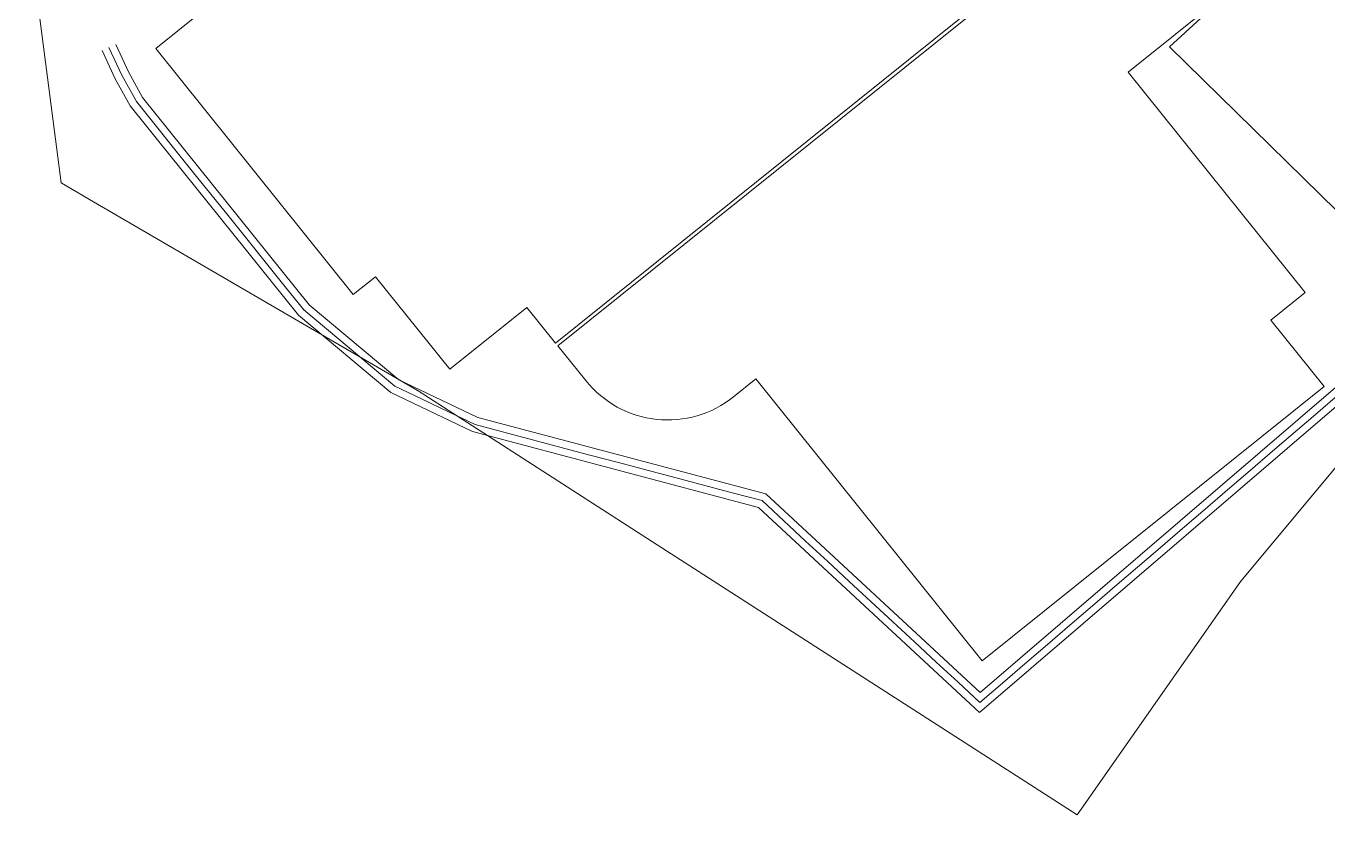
# Model space of a CAD drawing. Header units: metres. Extents: x 7511866 to 7512109, y 4692276 to 4692509.
# Drawn here: x 7511925.6 to 7511978.2, y 4692276 to 4692307.9 of the extents above; entities that cross this region are included whole.
import ezdxf

# ---------------------------------------------------------------- set-up
doc = ezdxf.new("R2010")
doc.units = ezdxf.units.M
doc.layers.add('llg betimi themelet', color=97, linetype='Continuous', lineweight=0)
doc.layers.add('Parcela Baze', color=7, linetype='Continuous', lineweight=0)
doc.layers.add('pilotat ri betimi projekt pl', color=7, linetype='Continuous', lineweight=0, true_color=0xa80f02)

msp = doc.modelspace()

# ---------------------------------------------------------------- linework, layer by layer
at = {"layer": 'llg betimi themelet', "flags": 128}
msp.add_lwpolyline([(7511930.845, 4692306.939), (7511963.942, 4692333.519), (7511976.09, 4692318.395), (7511972.465, 4692315.483), (7511947.009, 4692295.038), (7511945.85, 4692296.48), (7511942.731, 4692293.976), (7511939.726, 4692297.718), (7511938.829, 4692296.998)], close=True, dxfattribs=at)
msp.add_lwpolyline([(7511947.103, 4692294.921), (7511948.23, 4692293.518, 0.414214), (7511954.205, 4692292.865), (7511955.101, 4692293.585), (7511964.255, 4692282.188), (7511978.071, 4692293.284), (7511975.915, 4692295.969), (7511977.302, 4692297.083), (7511970.148, 4692305.991), (7511973.891, 4692308.997, 0.414214), (7511974.343, 4692313.144), (7511972.559, 4692315.366)], format="xyb", close=True, dxfattribs=at)
at = {"layer": 'Parcela Baze', "flags": 128}
for points in [[(7511981.327, 4692293.349), (7511974.713, 4692285.413), (7511968.092, 4692275.964), (7511951.116, 4692286.887), (7511941.458, 4692293.101), (7511928.331, 4692300.748), (7511927.019, 4692301.512), (7511925.6, 4692312.428), (7511939.02, 4692321.55), (7511937.962, 4692322.418), (7511950.248, 4692331.332), (7511962.497, 4692339.88), (7511968.34, 4692344.458), (7511984.021, 4692356.967)], [(7512014.001, 4692331.061), (7512007.601, 4692322.736), (7511996.728, 4692308.593), (7511996.478, 4692308.808), (7511984.225, 4692318.67), (7511979.511, 4692314.209), (7511974.509, 4692309.474), (7511971.825, 4692307.009)], [(7511971.825, 4692307.009), (7511983.334, 4692295.728)]]:
    msp.add_lwpolyline(points, dxfattribs=at)
at = {"layer": 'pilotat ri betimi projekt pl', "flags": 128}
for points in [[(7511929.224, 4692307.108), (7511929.736, 4692305.995), (7511930.314, 4692304.966), (7511937.042, 4692296.588), (7511940.674, 4692293.553), (7511943.859, 4692292.022), (7511955.504, 4692288.938), (7511964.165, 4692280.913), (7511980.336, 4692294.793), (7511981.254, 4692295.841)], [(7511928.679, 4692306.857), (7511929.201, 4692305.722), (7511929.815, 4692304.629), (7511936.612, 4692296.166), (7511940.346, 4692293.045), (7511943.65, 4692291.457), (7511955.205, 4692288.396), (7511964.149, 4692280.109), (7511980.759, 4692294.365), (7511981.705, 4692295.445)], [(7511978.726, 4692293.016), (7511977.815, 4692292.234), (7511976.905, 4692291.453), (7511975.994, 4692290.671), (7511975.084, 4692289.89), (7511974.173, 4692289.108), (7511973.263, 4692288.327), (7511972.352, 4692287.545), (7511971.441, 4692286.763), (7511970.531, 4692285.982), (7511969.62, 4692285.2), (7511968.71, 4692284.419), (7511967.799, 4692283.637), (7511966.889, 4692282.856), (7511965.978, 4692282.074), (7511965.068, 4692281.292), (7511964.157, 4692280.511), (7511963.277, 4692281.326), (7511962.396, 4692282.142), (7511961.516, 4692282.958), (7511960.636, 4692283.773), (7511959.756, 4692284.589), (7511958.876, 4692285.404), (7511957.995, 4692286.22), (7511957.115, 4692287.036), (7511956.235, 4692287.851), (7511955.355, 4692288.667), (7511954.195, 4692288.974), (7511953.035, 4692289.281), (7511951.875, 4692289.589), (7511950.715, 4692289.896), (7511949.555, 4692290.203), (7511948.395, 4692290.51), (7511947.235, 4692290.818), (7511946.075, 4692291.125), (7511944.915, 4692291.432), (7511943.755, 4692291.739), (7511942.673, 4692292.259), (7511941.591, 4692292.779), (7511940.51, 4692293.299), (7511939.589, 4692294.068), (7511938.669, 4692294.838), (7511937.748, 4692295.608), (7511936.827, 4692296.377), (7511936.076, 4692297.313), (7511935.324, 4692298.249), (7511934.573, 4692299.184), (7511933.821, 4692300.12), (7511933.07, 4692301.055), (7511932.319, 4692301.991), (7511931.567, 4692302.927), (7511930.816, 4692303.862), (7511930.064, 4692304.798), (7511929.469, 4692305.859), (7511928.951, 4692306.982)]]:
    msp.add_lwpolyline(points, dxfattribs=at)

doc.saveas('drawing.dxf')
